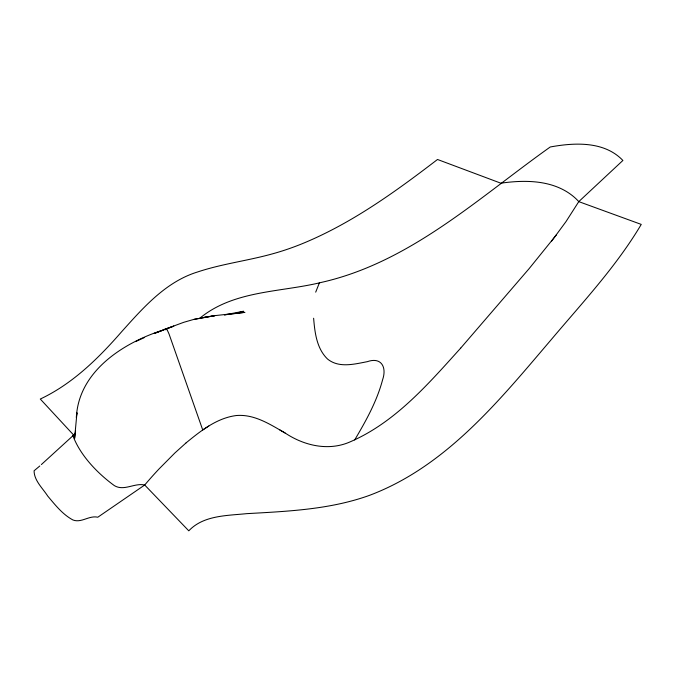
<?xml version="1.0" encoding="UTF-8"?>
<svg xmlns="http://www.w3.org/2000/svg" width="675" height="675" viewBox="0 0 675 675"><rect width="100%" height="100%" fill="white"/><g stroke="black" fill="none" stroke-linecap="round" stroke-linejoin="round"><path stroke-width="1.01" d="M75.575 430.76L74.596 438.438L76.967 412.779L76.351 417.513C78.612 371.09 123.626 342.52 163.721 329.856L154.221 333.484L173.787 326.143L163.932 329.611M315.698 292.148L319.385 282.842M165.873 329.864L166.202 328.759L166.809 329.054L169.028 333.956L202.736 429.975M74.056 435.864L75.22 433.553M354.679 439.948C365.951 420.922 376.928 401.262 382.607 379.747C386.944 367.234 381.375 356.738 367.327 361.665C354.333 364.146 338.892 368.305 327.544 359.041C316.685 348.595 314.795 332.513 313.63 318.237M460.704 348.098L529.133 268.633L556.521 234.723M551.458 241.338L566.03 221.552L578.779 201.623L622.89 160.464C604.336 140.999 574.602 142.509 550.26 146.981C478.297 198.037 410.054 262.406 321.325 282.412C280.564 292.418 233.98 290.149 199.884 318.161M460.704 348.098C428.642 383.577 395.93 421.681 351.253 441.366C329.341 451.6 304.442 445.897 285.095 432.996C270.152 424.406 254.332 413.977 236.284 415.538C216.827 418.027 200.804 430.827 186.097 442.859M41.377 464.552L73.676 435.088L40.289 399.035C72.605 383.813 98.508 358.265 121.728 331.627C143.243 307.69 165.831 281.703 197.682 271.941C221.889 263.874 247.362 260.803 271.907 254.003A140.653 66.099 -27.4 0 0 300.493 244.409C350.654 224.159 394.833 192.172 437.51 159.477L500.842 183.195C525.521 179.668 553.711 179.887 573.792 196.788A135.321 77.279 -23.7 0 1 578.779 201.623L641.25 224.404C616.241 266.558 582.533 302.493 551.095 339.787C499.466 400.343 446.217 466.493 369.411 495.382C330.067 509.557 287.913 511.312 246.586 513.658C226.868 515.7 203.428 515.244 188.797 530.828L144.703 485.013C134.468 482.676 124.124 491.425 114.421 485.663C97.563 473.394 80.19 455.389 72.934 435.738L75.203 433.266M39.842 465.952L34.087 470.779C34.087 480.532 42.719 488.278 47.739 496.091C55.181 504.9 62.598 514.468 72.951 519.978C81.354 523.285 89.142 515.168 97.799 517.219L144.703 485.013A337.913 245.658 -34 0 1 158.895 469.083L174.884 452.967L186.097 442.859M72.934 435.738L73.676 435.088M203.133 429.705L208.761 426.052M144.121 337.686L135.582 341.634M164.244 329.501L183.701 322.329L194.122 319.309L214.608 315.655L244.941 312.356L229.542 314.255M237.583 312.905L243.498 311.268L224.404 314.887L227.483 314.508M194.223 319.359L214.734 315.714L204.314 317.199M279.745 429.891L285.095 432.996"/></g></svg>
